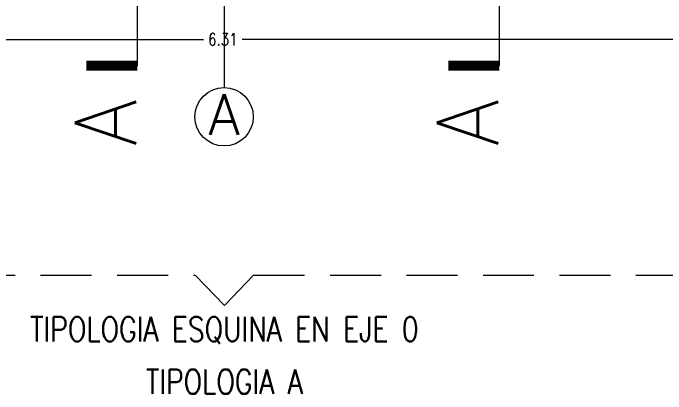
# Model space of a CAD drawing. Header units: inches. Extents: x 10.8 to 60.4, y 12.2 to 79.7.
# Drawn here: x 15.527 to 18.728, y 32.376 to 34.244 of the extents above; entities that cross this region are included whole.
import ezdxf
from ezdxf.enums import TextEntityAlignment as Align

# ---------------------------------------------------------------- set-up
doc = ezdxf.new("R2010")
doc.units = ezdxf.units.IN
doc.header["$MEASUREMENT"] = 0
doc.linetypes.add('HIDDEN', pattern=[0.375, 0.25, -0.125])
doc.layers.get('DEFPOINTS').update_dxf_attribs({"color": 210})
for name, color, linetype, lineweight in [('A-ANNO-DIMS', 3, 'Continuous', 18), ('A-ANNO-SYMB', 3, 'Continuous', 18), ('A-ANNO-TEXT', 3, 'Continuous', 18)]:
    doc.layers.add(name, color=color, linetype=linetype, lineweight=lineweight)
doc.styles.add('E-ROMANS', font='romans.shx', dxfattribs={"width": 0.8})
doc.dimstyles.new('E-0050_ARW_12', dxfattribs={"dimscale": 0.001, "dimtxt": 60, "dimasz": 60, "dimexe": 30, "dimexo": 20, "dimgap": 30, "dimtad": 0, "dimzin": 0, "dimdsep": 46, "dimtxsty": 'E-ROMANS', "dimblk": 'OPEN90', "dimcen": 30, "dimclrd": 256, "dimclre": 256, "dimclrt": 256, "dimadec": 0, "dimazin": 0, "dimtfac": 1, "dimtmove": 1, "dimatfit": 3, "dimldrblk": 'OPEN90', "dimfxl": 1, "dimtfill": 1, "dimtolj": 1, "dimtzin": 0, "dimlwd": -1, "dimarcsym": 0})

# ---------------------------------------------------------------- blocks, each defined once
blk = doc.blocks.new('_Open90')
at = {"color": 0, "linetype": 'ByBlock', "lineweight": -2}
for p, q in [((0, 0), (-1, 0)), ((-0.5, 0.5), (0, 0)), ((0, 0), (-0.5, -0.5))]:
    blk.add_line(p, q, dxfattribs=at)
blk = doc.blocks.new('*D706')
at = {"layer": 'A-ANNO-DIMS', "lineweight": -2, "transparency": 16777216}
for p, q in [((13.3999, 34.8734), (13.3999, 34.0845)), ((19.7109, 34.1875), (19.7109, 34.0845))]:
    blk.add_line(p, q, dxfattribs=at)
at = {"layer": 'A-ANNO-DIMS', "transparency": 16777216}
for p, q in [((13.4599, 34.1145), (16.4602, 34.1145)), ((19.6509, 34.1145), (16.6505, 34.1145))]:
    blk.add_line(p, q, dxfattribs=at)
at = {"layer": 'DEFPOINTS', "color": 0, "transparency": 16777216}
for p in [(13.3999, 34.8934), (19.7109, 34.2075), (19.7109, 34.1145)]:
    blk.add_point(p, dxfattribs=at)
at = {"layer": 'A-ANNO-DIMS', "transparency": 16777216, "xscale": 0.06, "yscale": 0.06, "zscale": 0.06, "rotation": 180}
blk.add_blockref('_Open90', (13.3999, 34.1145), dxfattribs=at)
at = {"layer": 'A-ANNO-DIMS', "transparency": 16777216, "xscale": 0.06, "yscale": 0.06, "zscale": 0.06}
blk.add_blockref('_Open90', (19.7109, 34.1145), dxfattribs=at)
at = {"layer": 'A-ANNO-DIMS', "transparency": 16777216, "insert": (16.5554, 34.1145), "char_height": 0.06, "attachment_point": 5, "style": 'E-ROMANS', "bg_fill": 3, "box_fill_scale": 1.25, "bg_fill_color": 256, "bg_fill_true_color": 13158600, "bg_fill_transparency": 0}
blk.add_mtext('\\A1;6.31', dxfattribs=at)

msp = doc.modelspace()

# ---------------------------------------------------------------- linework, layer by layer
at = {"layer": 'A-ANNO-SYMB', "const_width": 0.05}
for points in [[(16.1353, 33.9855), (15.8853, 33.9855)], [(17.9106, 33.9855), (17.6606, 33.9855)]]:
    msp.add_lwpolyline(points, dxfattribs=at)
at = {"layer": 'A-ANNO-SYMB'}
msp.add_circle((16.5614, 33.7348), 0.143, dxfattribs=at)
at = {"layer": 'A-ANNO-TEXT', "linetype": 'HIDDEN'}
msp.add_lwpolyline([(13.4118, 34.2075), (13.4118, 32.9578), (16.4199, 32.9578), (16.5629, 32.8096), (16.7059, 32.9578), (19.7109, 32.9578), (19.7109, 34.2075)], dxfattribs=at)

# ---------------------------------------------------------------- texts
at = {"layer": 'A-ANNO-TEXT', "char_height": 0.12, "attachment_point": 5, "style": 'E-ROMANS'}
for s, insert in [('\\pi-0.36,l0.36,t0.36;TIPOLOGIA ESQUINA EN EJE 0', (16.5629, 32.6879)), ('\\pi-0.36,l0.36,t0.36;TIPOLOGIA A', (16.5629, 32.4358))]:
    msp.add_mtext(s, dxfattribs=dict(at, insert=insert))
at = {"layer": 'A-ANNO-TEXT', "style": 'E-ROMANS'}
msp.add_attdef('A', text='0.00', height=0.2, dxfattribs=at).set_placement((16.5614, 33.7459), align=Align.MIDDLE_CENTER)
for p in [(15.9797, 33.5904), (17.755, 33.5904)]:
    msp.add_attdef('A', text='CORTE', height=0.2998, rotation=90, dxfattribs=at).set_placement(p, align=Align.MIDDLE_LEFT)

# ---------------------------------------------------------------- next in the draw order: dimensions: what is measured, and where the dimension line sits
at = {"layer": 'A-ANNO-DIMS'}
dim = msp.add_linear_dim(base=(19.7109, 34.1145), p1=(13.3999, 34.8934), p2=(19.7109, 34.2075), dimstyle='E-0050_ARW_12', dxfattribs=at)
dim.commit()
dim.dimension.update_dxf_attribs({"geometry": '*D706', "text_midpoint": (16.5554, 34.1145)})

# ---------------------------------------------------------------- next in the draw order: linework, layer by layer
at = {"layer": 'A-ANNO-SYMB'}
for p, q in [((16.5614, 44.2823), (16.5614, 33.8778)), ((16.1353, 35.6738), (16.1353, 33.9855)), ((17.9106, 35.6738), (17.9106, 33.9855))]:
    msp.add_line(p, q, dxfattribs=at)

doc.saveas('drawing.dxf')
